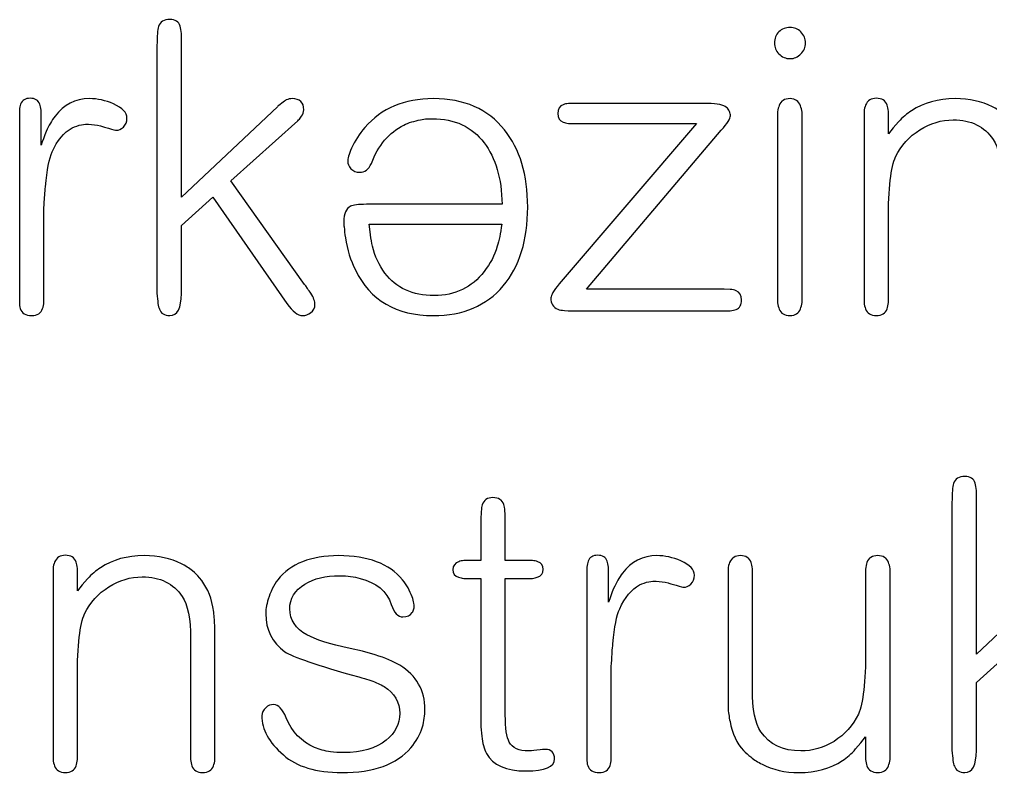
# Model space of a CAD drawing. Header units: centimetres. Extents: x -18.6 to 18.8, y -13 to 11.8.
# Drawn here: x 4.15 to 5.24, y 6.755 to 7.6 of the extents above; entities that cross this region are included whole.
import ezdxf

# ---------------------------------------------------------------- set-up
doc = ezdxf.new("R2010")
doc.units = ezdxf.units.CM
doc.header["$MEASUREMENT"] = 0
doc.layers.add('Layer 1', color=7, linetype='Continuous')

msp = doc.modelspace()

# ---------------------------------------------------------------- linework, layer by layer
at = {"layer": 'Layer 1', "color": 250}
for points, knots in [([(4.33191, 7.36904), (4.33191, 7.36904), (4.33191, 7.29273), (4.33191, 7.29273), (4.33191, 7.27627), (4.32757, 7.26804), (4.31889, 7.26804), (4.31291, 7.26804), (4.30902, 7.27044), (4.30722, 7.27523), (4.30603, 7.27792), (4.30513, 7.2839), (4.30453, 7.29318), (4.30453, 7.29318), (4.30453, 7.57102), (4.30453, 7.57102), (4.30453, 7.5818), (4.30513, 7.58883), (4.30633, 7.59212), (4.30812, 7.59751), (4.31231, 7.6002), (4.31889, 7.6002), (4.32518, 7.6002), (4.32907, 7.59766), (4.33056, 7.59257), (4.33116, 7.59047), (4.33161, 7.58778), (4.33191, 7.58449), (4.33191, 7.58449), (4.33191, 7.40091), (4.33191, 7.40091), (4.33191, 7.40091), (4.43964, 7.50235), (4.43964, 7.50235), (4.44024, 7.50265), (4.44188, 7.50399), (4.44457, 7.50639), (4.44457, 7.50639), (4.44772, 7.50863), (4.44772, 7.50863), (4.44861, 7.50923), (4.44921, 7.50968), (4.44951, 7.50998), (4.45191, 7.51088), (4.45415, 7.51133), (4.45624, 7.51133), (4.46492, 7.51133), (4.46926, 7.50714), (4.46926, 7.49876), (4.46926, 7.49636), (4.46836, 7.49397), (4.46657, 7.49158), (4.46657, 7.49158), (4.46432, 7.48843), (4.46432, 7.48843), (4.46432, 7.48843), (4.46343, 7.48754), (4.46343, 7.48754), (4.46343, 7.48754), (4.46253, 7.48664), (4.46253, 7.48664), (4.46253, 7.48664), (4.38757, 7.41931), (4.38757, 7.41931), (4.38757, 7.41931), (4.47016, 7.30305), (4.47016, 7.30305), (4.47016, 7.30305), (4.47151, 7.30126), (4.47151, 7.30126), (4.47151, 7.30126), (4.4733, 7.29857), (4.4733, 7.29857), (4.4748, 7.29647), (4.47614, 7.29468), (4.47734, 7.29318), (4.48033, 7.28809), (4.48183, 7.2839), (4.48183, 7.28061), (4.48183, 7.27672), (4.48018, 7.27358), (4.47689, 7.27119), (4.4742, 7.26909), (4.47121, 7.26804), (4.46791, 7.26804), (4.46253, 7.26804), (4.45669, 7.27253), (4.45041, 7.28151), (4.45041, 7.28151), (4.36737, 7.40091), (4.36737, 7.40091), (4.36737, 7.40091), (4.33191, 7.36904), (4.33191, 7.36904)], [0, 0, 0, 0, 0.0322581, 0.0322581, 0.0322581, 0.0645161, 0.0645161, 0.0645161, 0.0967742, 0.0967742, 0.0967742, 0.1290323, 0.1290323, 0.1290323, 0.1612903, 0.1612903, 0.1612903, 0.1935484, 0.1935484, 0.1935484, 0.2258065, 0.2258065, 0.2258065, 0.2580645, 0.2580645, 0.2580645, 0.2903226, 0.2903226, 0.2903226, 0.3225806, 0.3225806, 0.3225806, 0.3548387, 0.3548387, 0.3548387, 0.3870968, 0.3870968, 0.3870968, 0.4193548, 0.4193548, 0.4193548, 0.4516129, 0.4516129, 0.4516129, 0.483871, 0.483871, 0.483871, 0.516129, 0.516129, 0.516129, 0.5483871, 0.5483871, 0.5483871, 0.5806452, 0.5806452, 0.5806452, 0.6129032, 0.6129032, 0.6129032, 0.6451613, 0.6451613, 0.6451613, 0.6774194, 0.6774194, 0.6774194, 0.7096774, 0.7096774, 0.7096774, 0.7419355, 0.7419355, 0.7419355, 0.7741935, 0.7741935, 0.7741935, 0.8064516, 0.8064516, 0.8064516, 0.8387097, 0.8387097, 0.8387097, 0.8709677, 0.8709677, 0.8709677, 0.9032258, 0.9032258, 0.9032258, 0.9354839, 0.9354839, 0.9354839, 0.9677419, 0.9677419, 0.9677419, 1, 1, 1, 1]), ([(5.03258, 7.57372), (5.03258, 7.56893), (5.03078, 7.56489), (5.02719, 7.5616), (5.0239, 7.55801), (5.01986, 7.55621), (5.01507, 7.55621), (5.01029, 7.55621), (5.0061, 7.55801), (5.00251, 7.5616), (4.99921, 7.56489), (4.99757, 7.56893), (4.99757, 7.57372), (4.99757, 7.5788), (4.99921, 7.58299), (5.00251, 7.58629), (5.0061, 7.58958), (5.01029, 7.59122), (5.01507, 7.59122), (5.01986, 7.59122), (5.0239, 7.58958), (5.02719, 7.58629), (5.03078, 7.58269), (5.03258, 7.57851), (5.03258, 7.57372)], [0, 0, 0, 0, 0.125, 0.125, 0.125, 0.25, 0.25, 0.25, 0.375, 0.375, 0.375, 0.5, 0.5, 0.5, 0.625, 0.625, 0.625, 0.75, 0.75, 0.75, 0.875, 0.875, 0.875, 1, 1, 1, 1]), ([(4.1775, 7.2833), (4.1775, 7.28031), (4.17705, 7.27792), (4.17615, 7.27612), (4.17436, 7.27074), (4.17032, 7.26804), (4.16404, 7.26804), (4.15715, 7.26804), (4.15281, 7.27074), (4.15102, 7.27612), (4.15042, 7.27792), (4.15012, 7.28031), (4.15012, 7.2833), (4.15012, 7.2833), (4.15012, 7.49831), (4.15012, 7.49831), (4.15042, 7.501), (4.15087, 7.50325), (4.15147, 7.50504), (4.15326, 7.50953), (4.15685, 7.51177), (4.16224, 7.51177), (4.16763, 7.51177), (4.17122, 7.50953), (4.17301, 7.50504), (4.17361, 7.50325), (4.17406, 7.501), (4.17436, 7.49831), (4.17436, 7.49831), (4.17436, 7.45926), (4.17436, 7.45926), (4.17436, 7.45926), (4.17571, 7.46285), (4.17571, 7.46285), (4.17571, 7.46285), (4.17705, 7.46644), (4.17705, 7.46644), (4.17795, 7.46943), (4.179, 7.47213), (4.18019, 7.47452), (4.18319, 7.4811), (4.18648, 7.48679), (4.19007, 7.49158), (4.19994, 7.50474), (4.21281, 7.51133), (4.22867, 7.51133), (4.23765, 7.51133), (4.24663, 7.50938), (4.2556, 7.50549), (4.26578, 7.501), (4.27086, 7.49562), (4.27086, 7.48933), (4.27086, 7.48544), (4.26952, 7.48215), (4.26682, 7.47946), (4.26413, 7.47706), (4.26144, 7.47587), (4.25875, 7.47587), (4.25815, 7.47587), (4.2553, 7.47661), (4.25022, 7.47811), (4.24812, 7.47871), (4.24618, 7.47931), (4.24438, 7.47991), (4.24259, 7.4805), (4.24154, 7.4808), (4.24124, 7.4808), (4.23675, 7.482), (4.23226, 7.4826), (4.22777, 7.4826), (4.22777, 7.4826), (4.22418, 7.4826), (4.22418, 7.4826), (4.22418, 7.4826), (4.21969, 7.48215), (4.21969, 7.48215), (4.2161, 7.48125), (4.21266, 7.48006), (4.20937, 7.47856), (4.20009, 7.47347), (4.19261, 7.46449), (4.18693, 7.45163), (4.18364, 7.44445), (4.18109, 7.43143), (4.1793, 7.41258), (4.1787, 7.40629), (4.17825, 7.39986), (4.17795, 7.39328), (4.17765, 7.39088), (4.1775, 7.38864), (4.1775, 7.38654), (4.1775, 7.38654), (4.1775, 7.2833), (4.1775, 7.2833)], [0, 0, 0, 0, 0.0322581, 0.0322581, 0.0322581, 0.0645161, 0.0645161, 0.0645161, 0.0967742, 0.0967742, 0.0967742, 0.1290323, 0.1290323, 0.1290323, 0.1612903, 0.1612903, 0.1612903, 0.1935484, 0.1935484, 0.1935484, 0.2258065, 0.2258065, 0.2258065, 0.2580645, 0.2580645, 0.2580645, 0.2903226, 0.2903226, 0.2903226, 0.3225806, 0.3225806, 0.3225806, 0.3548387, 0.3548387, 0.3548387, 0.3870968, 0.3870968, 0.3870968, 0.4193548, 0.4193548, 0.4193548, 0.4516129, 0.4516129, 0.4516129, 0.483871, 0.483871, 0.483871, 0.516129, 0.516129, 0.516129, 0.5483871, 0.5483871, 0.5483871, 0.5806452, 0.5806452, 0.5806452, 0.6129032, 0.6129032, 0.6129032, 0.6451613, 0.6451613, 0.6451613, 0.6774194, 0.6774194, 0.6774194, 0.7096774, 0.7096774, 0.7096774, 0.7419355, 0.7419355, 0.7419355, 0.7741935, 0.7741935, 0.7741935, 0.8064516, 0.8064516, 0.8064516, 0.8387097, 0.8387097, 0.8387097, 0.8709677, 0.8709677, 0.8709677, 0.9032258, 0.9032258, 0.9032258, 0.9354839, 0.9354839, 0.9354839, 0.9677419, 0.9677419, 0.9677419, 1, 1, 1, 1]), ([(4.6919, 7.39283), (4.6913, 7.42185), (4.68456, 7.44489), (4.6717, 7.46195), (4.65793, 7.47991), (4.63863, 7.48888), (4.61379, 7.48888), (4.61379, 7.48888), (4.60796, 7.48888), (4.60796, 7.48888), (4.60527, 7.48858), (4.60272, 7.48813), (4.60033, 7.48754), (4.59345, 7.48634), (4.58716, 7.48439), (4.58148, 7.4817), (4.56502, 7.47332), (4.5529, 7.45896), (4.54512, 7.43861), (4.54213, 7.43203), (4.53779, 7.42874), (4.5321, 7.42874), (4.52821, 7.42874), (4.52492, 7.43008), (4.52223, 7.43278), (4.51983, 7.43547), (4.51864, 7.43831), (4.51864, 7.4413), (4.51864, 7.4425), (4.51894, 7.4443), (4.51953, 7.44669), (4.52043, 7.44938), (4.52148, 7.45238), (4.52268, 7.45567), (4.52657, 7.46405), (4.53165, 7.47183), (4.53794, 7.47901), (4.55649, 7.50055), (4.58208, 7.51133), (4.61469, 7.51133), (4.6494, 7.51133), (4.67604, 7.49966), (4.69459, 7.47631), (4.71195, 7.45477), (4.72062, 7.42589), (4.72062, 7.38968), (4.72062, 7.35258), (4.7115, 7.3231), (4.69324, 7.30126), (4.67439, 7.27912), (4.64821, 7.26804), (4.61469, 7.26804), (4.5731, 7.26804), (4.54392, 7.2851), (4.52716, 7.31921), (4.52178, 7.32999), (4.51804, 7.34196), (4.51594, 7.35512), (4.51534, 7.35961), (4.5149, 7.3638), (4.5146, 7.36769), (4.5143, 7.36919), (4.51415, 7.37053), (4.51415, 7.37173), (4.51415, 7.37173), (4.51415, 7.37353), (4.51415, 7.37353), (4.51415, 7.3822), (4.51669, 7.38789), (4.52178, 7.39058), (4.52477, 7.39208), (4.53076, 7.39283), (4.53973, 7.39283), (4.53973, 7.39283), (4.6919, 7.39283), (4.6919, 7.39283)], [0, 0, 0, 0, 0.04, 0.04, 0.04, 0.08, 0.08, 0.08, 0.12, 0.12, 0.12, 0.16, 0.16, 0.16, 0.2, 0.2, 0.2, 0.24, 0.24, 0.24, 0.28, 0.28, 0.28, 0.32, 0.32, 0.32, 0.36, 0.36, 0.36, 0.4, 0.4, 0.4, 0.44, 0.44, 0.44, 0.48, 0.48, 0.48, 0.52, 0.52, 0.52, 0.56, 0.56, 0.56, 0.6, 0.6, 0.6, 0.64, 0.64, 0.64, 0.68, 0.68, 0.68, 0.72, 0.72, 0.72, 0.76, 0.76, 0.76, 0.8, 0.8, 0.8, 0.84, 0.84, 0.84, 0.88, 0.88, 0.88, 0.92, 0.92, 0.92, 0.96, 0.96, 0.96, 1, 1, 1, 1]), ([(5.02854, 7.28286), (5.02824, 7.27986), (5.02764, 7.27747), (5.02674, 7.27567), (5.02495, 7.27059), (5.02106, 7.26804), (5.01507, 7.26804), (5.00879, 7.26804), (5.00475, 7.27044), (5.00296, 7.27523), (5.00206, 7.27732), (5.00146, 7.27971), (5.00116, 7.28241), (5.00116, 7.28241), (5.00116, 7.49651), (5.00116, 7.49651), (5.00146, 7.49951), (5.00206, 7.5019), (5.00296, 7.5037), (5.00475, 7.50878), (5.00879, 7.51133), (5.01507, 7.51133), (5.02106, 7.51133), (5.02495, 7.50863), (5.02674, 7.50325), (5.02764, 7.50145), (5.02824, 7.49906), (5.02854, 7.49606), (5.02854, 7.49606), (5.02854, 7.28286), (5.02854, 7.28286)], [0, 0, 0, 0, 0.1, 0.1, 0.1, 0.2, 0.2, 0.2, 0.3, 0.3, 0.3, 0.4, 0.4, 0.4, 0.5, 0.5, 0.5, 0.6, 0.6, 0.6, 0.7, 0.7, 0.7, 0.8, 0.8, 0.8, 0.9, 0.9, 0.9, 1, 1, 1, 1]), ([(5.2799, 7.28286), (5.2796, 7.27986), (5.279, 7.27747), (5.27811, 7.27567), (5.27631, 7.27059), (5.27227, 7.26804), (5.26599, 7.26804), (5.26, 7.26804), (5.25596, 7.27059), (5.25387, 7.27567), (5.25327, 7.27747), (5.25282, 7.27986), (5.25252, 7.28286), (5.25252, 7.28286), (5.25252, 7.41796), (5.25252, 7.41796), (5.25252, 7.44071), (5.24938, 7.45656), (5.2431, 7.46554), (5.23322, 7.4802), (5.21826, 7.48754), (5.19821, 7.48754), (5.18504, 7.48754), (5.17262, 7.4838), (5.16095, 7.47631), (5.14868, 7.46883), (5.13956, 7.45881), (5.13357, 7.44624), (5.12819, 7.43487), (5.12549, 7.41093), (5.12549, 7.37442), (5.12549, 7.37442), (5.12549, 7.28286), (5.12549, 7.28286), (5.12519, 7.27986), (5.12475, 7.27747), (5.12415, 7.27567), (5.12205, 7.27059), (5.11801, 7.26804), (5.11203, 7.26804), (5.10574, 7.26804), (5.1017, 7.27059), (5.09991, 7.27567), (5.09901, 7.27747), (5.09841, 7.27986), (5.09811, 7.28286), (5.09811, 7.28286), (5.09811, 7.49651), (5.09811, 7.49651), (5.09841, 7.49951), (5.09901, 7.50205), (5.09991, 7.50414), (5.102, 7.50923), (5.10604, 7.51177), (5.11203, 7.51177), (5.11801, 7.51177), (5.12205, 7.50923), (5.12415, 7.50414), (5.12475, 7.50235), (5.12519, 7.49995), (5.12549, 7.49696), (5.12549, 7.49696), (5.12549, 7.47183), (5.12549, 7.47183), (5.12549, 7.47183), (5.13088, 7.47856), (5.13088, 7.47856), (5.13088, 7.47856), (5.13672, 7.48529), (5.13672, 7.48529), (5.1415, 7.49038), (5.14644, 7.49457), (5.15153, 7.49786), (5.16499, 7.50684), (5.1813, 7.51133), (5.20045, 7.51133), (5.21631, 7.51133), (5.23023, 7.50833), (5.2422, 7.50235), (5.24669, 7.49995), (5.25088, 7.49726), (5.25477, 7.49427), (5.25746, 7.49188), (5.26, 7.48933), (5.2624, 7.48664), (5.26988, 7.47826), (5.27496, 7.46734), (5.27766, 7.45387), (5.27856, 7.44878), (5.27915, 7.4434), (5.27945, 7.43771), (5.27945, 7.43771), (5.2799, 7.43098), (5.2799, 7.43098), (5.2799, 7.43098), (5.2799, 7.28286), (5.2799, 7.28286)], [0, 0, 0, 0, 0.03125, 0.03125, 0.03125, 0.0625, 0.0625, 0.0625, 0.09375, 0.09375, 0.09375, 0.125, 0.125, 0.125, 0.15625, 0.15625, 0.15625, 0.1875, 0.1875, 0.1875, 0.21875, 0.21875, 0.21875, 0.25, 0.25, 0.25, 0.28125, 0.28125, 0.28125, 0.3125, 0.3125, 0.3125, 0.34375, 0.34375, 0.34375, 0.375, 0.375, 0.375, 0.40625, 0.40625, 0.40625, 0.4375, 0.4375, 0.4375, 0.46875, 0.46875, 0.46875, 0.5, 0.5, 0.5, 0.53125, 0.53125, 0.53125, 0.5625, 0.5625, 0.5625, 0.59375, 0.59375, 0.59375, 0.625, 0.625, 0.625, 0.65625, 0.65625, 0.65625, 0.6875, 0.6875, 0.6875, 0.71875, 0.71875, 0.71875, 0.75, 0.75, 0.75, 0.78125, 0.78125, 0.78125, 0.8125, 0.8125, 0.8125, 0.84375, 0.84375, 0.84375, 0.875, 0.875, 0.875, 0.90625, 0.90625, 0.90625, 0.9375, 0.9375, 0.9375, 0.96875, 0.96875, 0.96875, 1, 1, 1, 1]), ([(4.76641, 7.4835), (4.76401, 7.4838), (4.76207, 7.48424), (4.76057, 7.48484), (4.75638, 7.48634), (4.75429, 7.48963), (4.75429, 7.49472), (4.75429, 7.49981), (4.75638, 7.5031), (4.76057, 7.50459), (4.76207, 7.50519), (4.76401, 7.50564), (4.76641, 7.50594), (4.76641, 7.50594), (4.92261, 7.50594), (4.92261, 7.50594), (4.93368, 7.50594), (4.94071, 7.50444), (4.94371, 7.50145), (4.9452, 7.50025), (4.9464, 7.49876), (4.9473, 7.49696), (4.9479, 7.49517), (4.94819, 7.49352), (4.94819, 7.49202), (4.94819, 7.48903), (4.94475, 7.48365), (4.93787, 7.47587), (4.93787, 7.47587), (4.7866, 7.29767), (4.7866, 7.29767), (4.7866, 7.29767), (4.94101, 7.29767), (4.94101, 7.29767), (4.94101, 7.29767), (4.94775, 7.29722), (4.94775, 7.29722), (4.95044, 7.29722), (4.95268, 7.29677), (4.95448, 7.29587), (4.95867, 7.29408), (4.96076, 7.29064), (4.96076, 7.28555), (4.96076, 7.28016), (4.95867, 7.27657), (4.95448, 7.27478), (4.95268, 7.27418), (4.95044, 7.27373), (4.94775, 7.27343), (4.94775, 7.27343), (4.76596, 7.27343), (4.76596, 7.27343), (4.76596, 7.27343), (4.76192, 7.27388), (4.76192, 7.27388), (4.75893, 7.27388), (4.75638, 7.27433), (4.75429, 7.27523), (4.7492, 7.27732), (4.74666, 7.28151), (4.74666, 7.28779), (4.74666, 7.29079), (4.7498, 7.29602), (4.75608, 7.3035), (4.75608, 7.3035), (4.91004, 7.4835), (4.91004, 7.4835), (4.91004, 7.4835), (4.76641, 7.4835), (4.76641, 7.4835)], [0, 0, 0, 0, 0.0434783, 0.0434783, 0.0434783, 0.0869565, 0.0869565, 0.0869565, 0.1304348, 0.1304348, 0.1304348, 0.173913, 0.173913, 0.173913, 0.2173913, 0.2173913, 0.2173913, 0.2608696, 0.2608696, 0.2608696, 0.3043478, 0.3043478, 0.3043478, 0.3478261, 0.3478261, 0.3478261, 0.3913043, 0.3913043, 0.3913043, 0.4347826, 0.4347826, 0.4347826, 0.4782609, 0.4782609, 0.4782609, 0.5217391, 0.5217391, 0.5217391, 0.5652174, 0.5652174, 0.5652174, 0.6086957, 0.6086957, 0.6086957, 0.6521739, 0.6521739, 0.6521739, 0.6956522, 0.6956522, 0.6956522, 0.7391304, 0.7391304, 0.7391304, 0.7826087, 0.7826087, 0.7826087, 0.826087, 0.826087, 0.826087, 0.8695652, 0.8695652, 0.8695652, 0.9130435, 0.9130435, 0.9130435, 0.9565217, 0.9565217, 0.9565217, 1, 1, 1, 1]), ([(4.54287, 7.37038), (4.54287, 7.37038), (4.54332, 7.365), (4.54332, 7.365), (4.54332, 7.365), (4.54422, 7.35871), (4.54422, 7.35871), (4.54482, 7.35393), (4.54557, 7.34959), (4.54647, 7.3457), (4.54916, 7.33462), (4.5538, 7.3246), (4.56038, 7.31562), (4.57295, 7.29887), (4.59135, 7.29049), (4.61559, 7.29049), (4.63923, 7.29049), (4.65793, 7.29946), (4.6717, 7.31742), (4.67858, 7.3261), (4.68352, 7.33552), (4.68651, 7.3457), (4.6886, 7.35198), (4.69025, 7.36021), (4.69145, 7.37038), (4.69145, 7.37038), (4.54287, 7.37038), (4.54287, 7.37038)], [0, 0, 0, 0, 0.1111111, 0.1111111, 0.1111111, 0.2222222, 0.2222222, 0.2222222, 0.3333333, 0.3333333, 0.3333333, 0.4444444, 0.4444444, 0.4444444, 0.5555556, 0.5555556, 0.5555556, 0.6666667, 0.6666667, 0.6666667, 0.7777778, 0.7777778, 0.7777778, 0.8888889, 0.8888889, 0.8888889, 1, 1, 1, 1]), ([(5.22424, 6.85644), (5.22424, 6.85644), (5.22424, 6.78013), (5.22424, 6.78013), (5.22424, 6.76367), (5.2199, 6.75544), (5.21122, 6.75544), (5.20524, 6.75544), (5.20135, 6.75784), (5.19955, 6.76263), (5.19836, 6.76532), (5.19746, 6.7713), (5.19686, 6.78058), (5.19686, 6.78058), (5.19686, 7.05842), (5.19686, 7.05842), (5.19686, 7.0692), (5.19746, 7.07623), (5.19866, 7.07952), (5.20045, 7.08491), (5.20464, 7.0876), (5.21122, 7.0876), (5.21751, 7.0876), (5.2214, 7.08506), (5.22289, 7.07997), (5.22349, 7.07787), (5.22394, 7.07518), (5.22424, 7.07189), (5.22424, 7.07189), (5.22424, 6.88831), (5.22424, 6.88831), (5.22424, 6.88831), (5.33197, 6.98975), (5.33197, 6.98975), (5.33257, 6.99005), (5.33421, 6.99139), (5.3369, 6.99379), (5.3369, 6.99379), (5.34005, 6.99603), (5.34005, 6.99603), (5.34094, 6.99663), (5.34154, 6.99708), (5.34184, 6.99738), (5.34424, 6.99828), (5.34648, 6.99873), (5.34857, 6.99873), (5.35725, 6.99873), (5.36159, 6.99454), (5.36159, 6.98616), (5.36159, 6.98376), (5.36069, 6.98137), (5.3589, 6.97898), (5.3589, 6.97898), (5.35665, 6.97583), (5.35665, 6.97583), (5.35665, 6.97583), (5.35576, 6.97494), (5.35576, 6.97494), (5.35576, 6.97494), (5.35486, 6.97404), (5.35486, 6.97404), (5.35486, 6.97404), (5.2799, 6.90671), (5.2799, 6.90671), (5.2799, 6.90671), (5.36249, 6.79045), (5.36249, 6.79045), (5.36249, 6.79045), (5.36384, 6.78866), (5.36384, 6.78866), (5.36384, 6.78866), (5.36563, 6.78597), (5.36563, 6.78597), (5.36713, 6.78387), (5.36847, 6.78208), (5.36967, 6.78058), (5.37266, 6.77549), (5.37416, 6.7713), (5.37416, 6.76801), (5.37416, 6.76412), (5.37251, 6.76098), (5.36922, 6.75859), (5.36653, 6.75649), (5.36354, 6.75544), (5.36024, 6.75544), (5.35486, 6.75544), (5.34902, 6.75993), (5.34274, 6.76891), (5.34274, 6.76891), (5.2597, 6.88831), (5.2597, 6.88831), (5.2597, 6.88831), (5.22424, 6.85644), (5.22424, 6.85644)], [0, 0, 0, 0, 0.0322581, 0.0322581, 0.0322581, 0.0645161, 0.0645161, 0.0645161, 0.0967742, 0.0967742, 0.0967742, 0.1290323, 0.1290323, 0.1290323, 0.1612903, 0.1612903, 0.1612903, 0.1935484, 0.1935484, 0.1935484, 0.2258065, 0.2258065, 0.2258065, 0.2580645, 0.2580645, 0.2580645, 0.2903226, 0.2903226, 0.2903226, 0.3225806, 0.3225806, 0.3225806, 0.3548387, 0.3548387, 0.3548387, 0.3870968, 0.3870968, 0.3870968, 0.4193548, 0.4193548, 0.4193548, 0.4516129, 0.4516129, 0.4516129, 0.483871, 0.483871, 0.483871, 0.516129, 0.516129, 0.516129, 0.5483871, 0.5483871, 0.5483871, 0.5806452, 0.5806452, 0.5806452, 0.6129032, 0.6129032, 0.6129032, 0.6451613, 0.6451613, 0.6451613, 0.6774194, 0.6774194, 0.6774194, 0.7096774, 0.7096774, 0.7096774, 0.7419355, 0.7419355, 0.7419355, 0.7741935, 0.7741935, 0.7741935, 0.8064516, 0.8064516, 0.8064516, 0.8387097, 0.8387097, 0.8387097, 0.8709677, 0.8709677, 0.8709677, 0.9032258, 0.9032258, 0.9032258, 0.9354839, 0.9354839, 0.9354839, 0.9677419, 0.9677419, 0.9677419, 1, 1, 1, 1]), ([(4.69548, 6.99334), (4.69548, 6.99334), (4.72601, 6.99334), (4.72601, 6.99334), (4.7281, 6.99304), (4.73005, 6.99259), (4.73184, 6.99199), (4.73603, 6.9905), (4.73812, 6.98765), (4.73812, 6.98346), (4.73812, 6.97898), (4.73588, 6.97598), (4.73139, 6.97449), (4.7299, 6.97389), (4.7281, 6.97344), (4.72601, 6.97314), (4.72601, 6.97314), (4.69548, 6.97314), (4.69548, 6.97314), (4.69548, 6.97314), (4.69548, 6.82008), (4.69548, 6.82008), (4.69548, 6.80512), (4.69698, 6.79494), (4.69997, 6.78956), (4.70356, 6.78297), (4.71074, 6.77968), (4.72152, 6.77968), (4.72271, 6.77968), (4.72586, 6.77998), (4.73094, 6.78058), (4.73633, 6.78118), (4.73947, 6.78148), (4.74037, 6.78148), (4.74725, 6.78148), (4.75069, 6.77789), (4.75069, 6.7707), (4.75069, 6.76173), (4.74007, 6.75724), (4.71882, 6.75724), (4.69638, 6.75724), (4.68157, 6.76382), (4.67439, 6.77699), (4.67169, 6.78208), (4.6699, 6.78851), (4.669, 6.79629), (4.669, 6.79629), (4.6681, 6.80661), (4.6681, 6.80661), (4.6681, 6.80661), (4.6681, 6.97314), (4.6681, 6.97314), (4.6681, 6.97314), (4.6488, 6.97314), (4.6488, 6.97314), (4.64671, 6.97344), (4.64476, 6.97389), (4.64297, 6.97449), (4.63878, 6.97598), (4.63668, 6.97883), (4.63668, 6.98302), (4.63668, 6.9875), (4.63893, 6.9905), (4.64342, 6.99199), (4.64491, 6.99259), (4.64671, 6.99304), (4.6488, 6.99334), (4.6488, 6.99334), (4.6681, 6.99334), (4.6681, 6.99334), (4.6681, 6.99334), (4.6681, 7.03463), (4.6681, 7.03463), (4.6681, 7.04571), (4.66855, 7.05274), (4.66945, 7.05573), (4.67124, 7.06112), (4.67528, 7.06381), (4.68157, 7.06381), (4.68785, 7.06381), (4.69189, 7.06127), (4.69369, 7.05618), (4.69488, 7.05289), (4.69548, 7.04616), (4.69548, 7.03598), (4.69548, 7.03598), (4.69548, 6.99334), (4.69548, 6.99334)], [0, 0, 0, 0, 0.0344828, 0.0344828, 0.0344828, 0.0689655, 0.0689655, 0.0689655, 0.1034483, 0.1034483, 0.1034483, 0.137931, 0.137931, 0.137931, 0.1724138, 0.1724138, 0.1724138, 0.2068966, 0.2068966, 0.2068966, 0.2413793, 0.2413793, 0.2413793, 0.2758621, 0.2758621, 0.2758621, 0.3103448, 0.3103448, 0.3103448, 0.3448276, 0.3448276, 0.3448276, 0.3793103, 0.3793103, 0.3793103, 0.4137931, 0.4137931, 0.4137931, 0.4482759, 0.4482759, 0.4482759, 0.4827586, 0.4827586, 0.4827586, 0.5172414, 0.5172414, 0.5172414, 0.5517241, 0.5517241, 0.5517241, 0.5862069, 0.5862069, 0.5862069, 0.6206897, 0.6206897, 0.6206897, 0.6551724, 0.6551724, 0.6551724, 0.6896552, 0.6896552, 0.6896552, 0.7241379, 0.7241379, 0.7241379, 0.7586207, 0.7586207, 0.7586207, 0.7931034, 0.7931034, 0.7931034, 0.8275862, 0.8275862, 0.8275862, 0.862069, 0.862069, 0.862069, 0.8965517, 0.8965517, 0.8965517, 0.9310345, 0.9310345, 0.9310345, 0.9655172, 0.9655172, 0.9655172, 1, 1, 1, 1]), ([(4.36961, 6.77026), (4.36931, 6.76726), (4.36871, 6.76487), (4.36782, 6.76307), (4.36602, 6.75799), (4.36198, 6.75544), (4.3557, 6.75544), (4.34971, 6.75544), (4.34567, 6.75799), (4.34358, 6.76307), (4.34298, 6.76487), (4.34253, 6.76726), (4.34223, 6.77026), (4.34223, 6.77026), (4.34223, 6.90536), (4.34223, 6.90536), (4.34223, 6.92811), (4.33909, 6.94396), (4.33281, 6.95294), (4.32293, 6.9676), (4.30797, 6.97494), (4.28792, 6.97494), (4.27475, 6.97494), (4.26233, 6.9712), (4.25066, 6.96371), (4.23839, 6.95623), (4.22927, 6.94621), (4.22328, 6.93364), (4.2179, 6.92227), (4.2152, 6.89833), (4.2152, 6.86182), (4.2152, 6.86182), (4.2152, 6.77026), (4.2152, 6.77026), (4.2149, 6.76726), (4.21446, 6.76487), (4.21386, 6.76307), (4.21176, 6.75799), (4.20772, 6.75544), (4.20174, 6.75544), (4.19545, 6.75544), (4.19141, 6.75799), (4.18962, 6.76307), (4.18872, 6.76487), (4.18812, 6.76726), (4.18782, 6.77026), (4.18782, 6.77026), (4.18782, 6.98391), (4.18782, 6.98391), (4.18812, 6.98691), (4.18872, 6.98945), (4.18962, 6.99154), (4.19171, 6.99663), (4.19575, 6.99917), (4.20174, 6.99917), (4.20772, 6.99917), (4.21176, 6.99663), (4.21386, 6.99154), (4.21446, 6.98975), (4.2149, 6.98735), (4.2152, 6.98436), (4.2152, 6.98436), (4.2152, 6.95923), (4.2152, 6.95923), (4.2152, 6.95923), (4.22059, 6.96596), (4.22059, 6.96596), (4.22059, 6.96596), (4.22643, 6.97269), (4.22643, 6.97269), (4.23121, 6.97778), (4.23615, 6.98197), (4.24124, 6.98526), (4.2547, 6.99424), (4.27101, 6.99873), (4.29016, 6.99873), (4.30602, 6.99873), (4.31994, 6.99573), (4.33191, 6.98975), (4.3364, 6.98735), (4.34059, 6.98466), (4.34448, 6.98167), (4.34717, 6.97928), (4.34971, 6.97673), (4.35211, 6.97404), (4.35959, 6.96566), (4.36467, 6.95474), (4.36737, 6.94127), (4.36827, 6.93618), (4.36886, 6.9308), (4.36916, 6.92511), (4.36916, 6.92511), (4.36961, 6.91838), (4.36961, 6.91838), (4.36961, 6.91838), (4.36961, 6.77026), (4.36961, 6.77026)], [0, 0, 0, 0, 0.03125, 0.03125, 0.03125, 0.0625, 0.0625, 0.0625, 0.09375, 0.09375, 0.09375, 0.125, 0.125, 0.125, 0.15625, 0.15625, 0.15625, 0.1875, 0.1875, 0.1875, 0.21875, 0.21875, 0.21875, 0.25, 0.25, 0.25, 0.28125, 0.28125, 0.28125, 0.3125, 0.3125, 0.3125, 0.34375, 0.34375, 0.34375, 0.375, 0.375, 0.375, 0.40625, 0.40625, 0.40625, 0.4375, 0.4375, 0.4375, 0.46875, 0.46875, 0.46875, 0.5, 0.5, 0.5, 0.53125, 0.53125, 0.53125, 0.5625, 0.5625, 0.5625, 0.59375, 0.59375, 0.59375, 0.625, 0.625, 0.625, 0.65625, 0.65625, 0.65625, 0.6875, 0.6875, 0.6875, 0.71875, 0.71875, 0.71875, 0.75, 0.75, 0.75, 0.78125, 0.78125, 0.78125, 0.8125, 0.8125, 0.8125, 0.84375, 0.84375, 0.84375, 0.875, 0.875, 0.875, 0.90625, 0.90625, 0.90625, 0.9375, 0.9375, 0.9375, 0.96875, 0.96875, 0.96875, 1, 1, 1, 1]), ([(4.60526, 6.82591), (4.60526, 6.81963), (4.60436, 6.8132), (4.60257, 6.80661), (4.59988, 6.79794), (4.59554, 6.79016), (4.58955, 6.78327), (4.57369, 6.76472), (4.54781, 6.75544), (4.5119, 6.75544), (4.48317, 6.75544), (4.46133, 6.76203), (4.44637, 6.77519), (4.43021, 6.78926), (4.42213, 6.80392), (4.42213, 6.81918), (4.42213, 6.82277), (4.42362, 6.82577), (4.42662, 6.82816), (4.42931, 6.83055), (4.4323, 6.83175), (4.43559, 6.83175), (4.44068, 6.83175), (4.44532, 6.82681), (4.44951, 6.81694), (4.45609, 6.80108), (4.46671, 6.79001), (4.48138, 6.78372), (4.48676, 6.78133), (4.49275, 6.77968), (4.49933, 6.77878), (4.50382, 6.77819), (4.50861, 6.77789), (4.51369, 6.77789), (4.53434, 6.77789), (4.55035, 6.78252), (4.56172, 6.7918), (4.5719, 6.79988), (4.57698, 6.80991), (4.57698, 6.82187), (4.57698, 6.83444), (4.57115, 6.84447), (4.55948, 6.85195), (4.55529, 6.85434), (4.55035, 6.85659), (4.54467, 6.85868), (4.54467, 6.85868), (4.53748, 6.86093), (4.53748, 6.86093), (4.53748, 6.86093), (4.53434, 6.86182), (4.53434, 6.86182), (4.53434, 6.86182), (4.5312, 6.86272), (4.5312, 6.86272), (4.48392, 6.87589), (4.45624, 6.88531), (4.44816, 6.891), (4.4338, 6.90147), (4.42662, 6.91569), (4.42662, 6.93364), (4.42662, 6.93574), (4.42677, 6.93798), (4.42707, 6.94037), (4.42766, 6.94367), (4.42841, 6.94681), (4.42931, 6.9498), (4.4317, 6.95788), (4.43529, 6.96521), (4.44008, 6.97179), (4.45445, 6.98975), (4.47719, 6.99873), (4.50831, 6.99873), (4.54123, 6.99873), (4.56516, 6.98975), (4.58013, 6.97179), (4.58491, 6.96581), (4.5885, 6.95938), (4.5909, 6.95249), (4.5918, 6.9501), (4.5924, 6.94771), (4.59269, 6.94531), (4.59269, 6.94531), (4.59314, 6.94307), (4.59314, 6.94307), (4.59314, 6.94307), (4.59314, 6.94037), (4.59314, 6.94037), (4.59314, 6.94037), (4.59269, 6.93903), (4.59269, 6.93903), (4.5924, 6.93753), (4.5918, 6.93618), (4.5909, 6.93499), (4.5888, 6.9317), (4.58536, 6.93005), (4.58058, 6.93005), (4.57489, 6.93005), (4.57055, 6.93469), (4.56756, 6.94396), (4.56247, 6.95893), (4.5508, 6.96865), (4.53255, 6.97314), (4.52596, 6.97524), (4.51833, 6.97628), (4.50966, 6.97628), (4.4938, 6.97628), (4.48078, 6.97314), (4.4706, 6.96686), (4.45923, 6.95997), (4.45355, 6.9507), (4.45355, 6.93903), (4.45355, 6.92676), (4.45998, 6.91703), (4.47285, 6.90985), (4.48213, 6.90476), (4.49828, 6.89968), (4.52133, 6.89459), (4.52133, 6.89459), (4.53524, 6.89145), (4.53524, 6.89145), (4.53524, 6.89145), (4.5496, 6.88741), (4.5496, 6.88741), (4.56068, 6.88412), (4.5698, 6.88023), (4.57698, 6.87574), (4.59584, 6.86437), (4.60526, 6.84776), (4.60526, 6.82591)], [0, 0, 0, 0, 0.0232558, 0.0232558, 0.0232558, 0.0465116, 0.0465116, 0.0465116, 0.0697674, 0.0697674, 0.0697674, 0.0930233, 0.0930233, 0.0930233, 0.1162791, 0.1162791, 0.1162791, 0.1395349, 0.1395349, 0.1395349, 0.1627907, 0.1627907, 0.1627907, 0.1860465, 0.1860465, 0.1860465, 0.2093023, 0.2093023, 0.2093023, 0.2325581, 0.2325581, 0.2325581, 0.255814, 0.255814, 0.255814, 0.2790698, 0.2790698, 0.2790698, 0.3023256, 0.3023256, 0.3023256, 0.3255814, 0.3255814, 0.3255814, 0.3488372, 0.3488372, 0.3488372, 0.372093, 0.372093, 0.372093, 0.3953488, 0.3953488, 0.3953488, 0.4186047, 0.4186047, 0.4186047, 0.4418605, 0.4418605, 0.4418605, 0.4651163, 0.4651163, 0.4651163, 0.4883721, 0.4883721, 0.4883721, 0.5116279, 0.5116279, 0.5116279, 0.5348837, 0.5348837, 0.5348837, 0.5581395, 0.5581395, 0.5581395, 0.5813953, 0.5813953, 0.5813953, 0.6046512, 0.6046512, 0.6046512, 0.627907, 0.627907, 0.627907, 0.6511628, 0.6511628, 0.6511628, 0.6744186, 0.6744186, 0.6744186, 0.6976744, 0.6976744, 0.6976744, 0.7209302, 0.7209302, 0.7209302, 0.744186, 0.744186, 0.744186, 0.7674419, 0.7674419, 0.7674419, 0.7906977, 0.7906977, 0.7906977, 0.8139535, 0.8139535, 0.8139535, 0.8372093, 0.8372093, 0.8372093, 0.8604651, 0.8604651, 0.8604651, 0.8837209, 0.8837209, 0.8837209, 0.9069767, 0.9069767, 0.9069767, 0.9302326, 0.9302326, 0.9302326, 0.9534884, 0.9534884, 0.9534884, 0.9767442, 0.9767442, 0.9767442, 1, 1, 1, 1]), ([(4.81443, 6.7707), (4.81443, 6.76771), (4.81398, 6.76532), (4.81308, 6.76352), (4.81129, 6.75814), (4.80725, 6.75544), (4.80097, 6.75544), (4.79408, 6.75544), (4.78974, 6.75814), (4.78795, 6.76352), (4.78735, 6.76532), (4.78705, 6.76771), (4.78705, 6.7707), (4.78705, 6.7707), (4.78705, 6.98571), (4.78705, 6.98571), (4.78735, 6.9884), (4.7878, 6.99065), (4.7884, 6.99244), (4.79019, 6.99693), (4.79378, 6.99917), (4.79917, 6.99917), (4.80456, 6.99917), (4.80815, 6.99693), (4.80994, 6.99244), (4.81054, 6.99065), (4.81099, 6.9884), (4.81129, 6.98571), (4.81129, 6.98571), (4.81129, 6.94666), (4.81129, 6.94666), (4.81129, 6.94666), (4.81264, 6.95025), (4.81264, 6.95025), (4.81264, 6.95025), (4.81398, 6.95384), (4.81398, 6.95384), (4.81488, 6.95683), (4.81593, 6.95953), (4.81712, 6.96192), (4.82012, 6.9685), (4.82341, 6.97419), (4.827, 6.97898), (4.83687, 6.99214), (4.84974, 6.99873), (4.8656, 6.99873), (4.87458, 6.99873), (4.88356, 6.99678), (4.89253, 6.99289), (4.90271, 6.9884), (4.90779, 6.98302), (4.90779, 6.97673), (4.90779, 6.97284), (4.90645, 6.96955), (4.90375, 6.96686), (4.90106, 6.96446), (4.89837, 6.96327), (4.89568, 6.96327), (4.89508, 6.96327), (4.89223, 6.96401), (4.88715, 6.96551), (4.88505, 6.96611), (4.88311, 6.96671), (4.88131, 6.96731), (4.87952, 6.9679), (4.87847, 6.9682), (4.87817, 6.9682), (4.87368, 6.9694), (4.86919, 6.97), (4.8647, 6.97), (4.8647, 6.97), (4.86111, 6.97), (4.86111, 6.97), (4.86111, 6.97), (4.85662, 6.96955), (4.85662, 6.96955), (4.85303, 6.96865), (4.84959, 6.96746), (4.8463, 6.96596), (4.83702, 6.96087), (4.82954, 6.95189), (4.82386, 6.93903), (4.82057, 6.93185), (4.81802, 6.91883), (4.81623, 6.89998), (4.81563, 6.89369), (4.81518, 6.88726), (4.81488, 6.88068), (4.81458, 6.87828), (4.81443, 6.87604), (4.81443, 6.87394), (4.81443, 6.87394), (4.81443, 6.7707), (4.81443, 6.7707)], [0, 0, 0, 0, 0.0322581, 0.0322581, 0.0322581, 0.0645161, 0.0645161, 0.0645161, 0.0967742, 0.0967742, 0.0967742, 0.1290323, 0.1290323, 0.1290323, 0.1612903, 0.1612903, 0.1612903, 0.1935484, 0.1935484, 0.1935484, 0.2258065, 0.2258065, 0.2258065, 0.2580645, 0.2580645, 0.2580645, 0.2903226, 0.2903226, 0.2903226, 0.3225806, 0.3225806, 0.3225806, 0.3548387, 0.3548387, 0.3548387, 0.3870968, 0.3870968, 0.3870968, 0.4193548, 0.4193548, 0.4193548, 0.4516129, 0.4516129, 0.4516129, 0.483871, 0.483871, 0.483871, 0.516129, 0.516129, 0.516129, 0.5483871, 0.5483871, 0.5483871, 0.5806452, 0.5806452, 0.5806452, 0.6129032, 0.6129032, 0.6129032, 0.6451613, 0.6451613, 0.6451613, 0.6774194, 0.6774194, 0.6774194, 0.7096774, 0.7096774, 0.7096774, 0.7419355, 0.7419355, 0.7419355, 0.7741935, 0.7741935, 0.7741935, 0.8064516, 0.8064516, 0.8064516, 0.8387097, 0.8387097, 0.8387097, 0.8709677, 0.8709677, 0.8709677, 0.9032258, 0.9032258, 0.9032258, 0.9354839, 0.9354839, 0.9354839, 0.9677419, 0.9677419, 0.9677419, 1, 1, 1, 1]), ([(4.9455, 6.98346), (4.9458, 6.98646), (4.9464, 6.989), (4.94729, 6.9911), (4.94939, 6.99618), (4.95343, 6.99873), (4.95941, 6.99873), (4.9654, 6.99873), (4.96944, 6.99618), (4.97153, 6.9911), (4.97213, 6.9893), (4.97258, 6.98691), (4.97288, 6.98391), (4.97288, 6.98391), (4.97288, 6.84926), (4.97288, 6.84926), (4.97288, 6.82621), (4.97602, 6.8102), (4.98231, 6.80123), (4.99218, 6.78686), (5.00714, 6.77968), (5.02719, 6.77968), (5.04036, 6.77968), (5.05278, 6.78327), (5.06445, 6.79045), (5.07672, 6.79823), (5.08584, 6.80841), (5.09183, 6.82098), (5.09721, 6.83295), (5.09991, 6.85689), (5.09991, 6.89279), (5.09991, 6.89279), (5.09991, 6.98346), (5.09991, 6.98346), (5.10021, 6.98646), (5.10065, 6.989), (5.10125, 6.9911), (5.10335, 6.99618), (5.10739, 6.99873), (5.11337, 6.99873), (5.11966, 6.99873), (5.1237, 6.99618), (5.12549, 6.9911), (5.12639, 6.9893), (5.12699, 6.98691), (5.12729, 6.98391), (5.12729, 6.98391), (5.12729, 6.77026), (5.12729, 6.77026), (5.12699, 6.76726), (5.12639, 6.76487), (5.12549, 6.76307), (5.1237, 6.75799), (5.11966, 6.75544), (5.11337, 6.75544), (5.10739, 6.75544), (5.10335, 6.75799), (5.10125, 6.76307), (5.10065, 6.76487), (5.10021, 6.76726), (5.09991, 6.77026), (5.09991, 6.77026), (5.09991, 6.79539), (5.09991, 6.79539), (5.09991, 6.79539), (5.09452, 6.78866), (5.09452, 6.78866), (5.09452, 6.78866), (5.08869, 6.78193), (5.08869, 6.78193), (5.0839, 6.77654), (5.07896, 6.7722), (5.07387, 6.76891), (5.06041, 6.75993), (5.0441, 6.75544), (5.02495, 6.75544), (5.00939, 6.75544), (4.99562, 6.75859), (4.98365, 6.76487), (4.97916, 6.76696), (4.97497, 6.76966), (4.97108, 6.77295), (4.96809, 6.77504), (4.9654, 6.77744), (4.963, 6.78013), (4.95522, 6.78821), (4.95014, 6.79913), (4.94774, 6.8129), (4.94655, 6.81769), (4.9458, 6.82307), (4.9455, 6.82906), (4.9455, 6.82906), (4.9455, 6.98346), (4.9455, 6.98346)], [0, 0, 0, 0, 0.0322581, 0.0322581, 0.0322581, 0.0645161, 0.0645161, 0.0645161, 0.0967742, 0.0967742, 0.0967742, 0.1290323, 0.1290323, 0.1290323, 0.1612903, 0.1612903, 0.1612903, 0.1935484, 0.1935484, 0.1935484, 0.2258065, 0.2258065, 0.2258065, 0.2580645, 0.2580645, 0.2580645, 0.2903226, 0.2903226, 0.2903226, 0.3225806, 0.3225806, 0.3225806, 0.3548387, 0.3548387, 0.3548387, 0.3870968, 0.3870968, 0.3870968, 0.4193548, 0.4193548, 0.4193548, 0.4516129, 0.4516129, 0.4516129, 0.483871, 0.483871, 0.483871, 0.516129, 0.516129, 0.516129, 0.5483871, 0.5483871, 0.5483871, 0.5806452, 0.5806452, 0.5806452, 0.6129032, 0.6129032, 0.6129032, 0.6451613, 0.6451613, 0.6451613, 0.6774194, 0.6774194, 0.6774194, 0.7096774, 0.7096774, 0.7096774, 0.7419355, 0.7419355, 0.7419355, 0.7741935, 0.7741935, 0.7741935, 0.8064516, 0.8064516, 0.8064516, 0.8387097, 0.8387097, 0.8387097, 0.8709677, 0.8709677, 0.8709677, 0.9032258, 0.9032258, 0.9032258, 0.9354839, 0.9354839, 0.9354839, 0.9677419, 0.9677419, 0.9677419, 1, 1, 1, 1])]:
    msp.add_open_spline(points, degree=3, knots=knots, dxfattribs=at)

doc.saveas('drawing.dxf')
